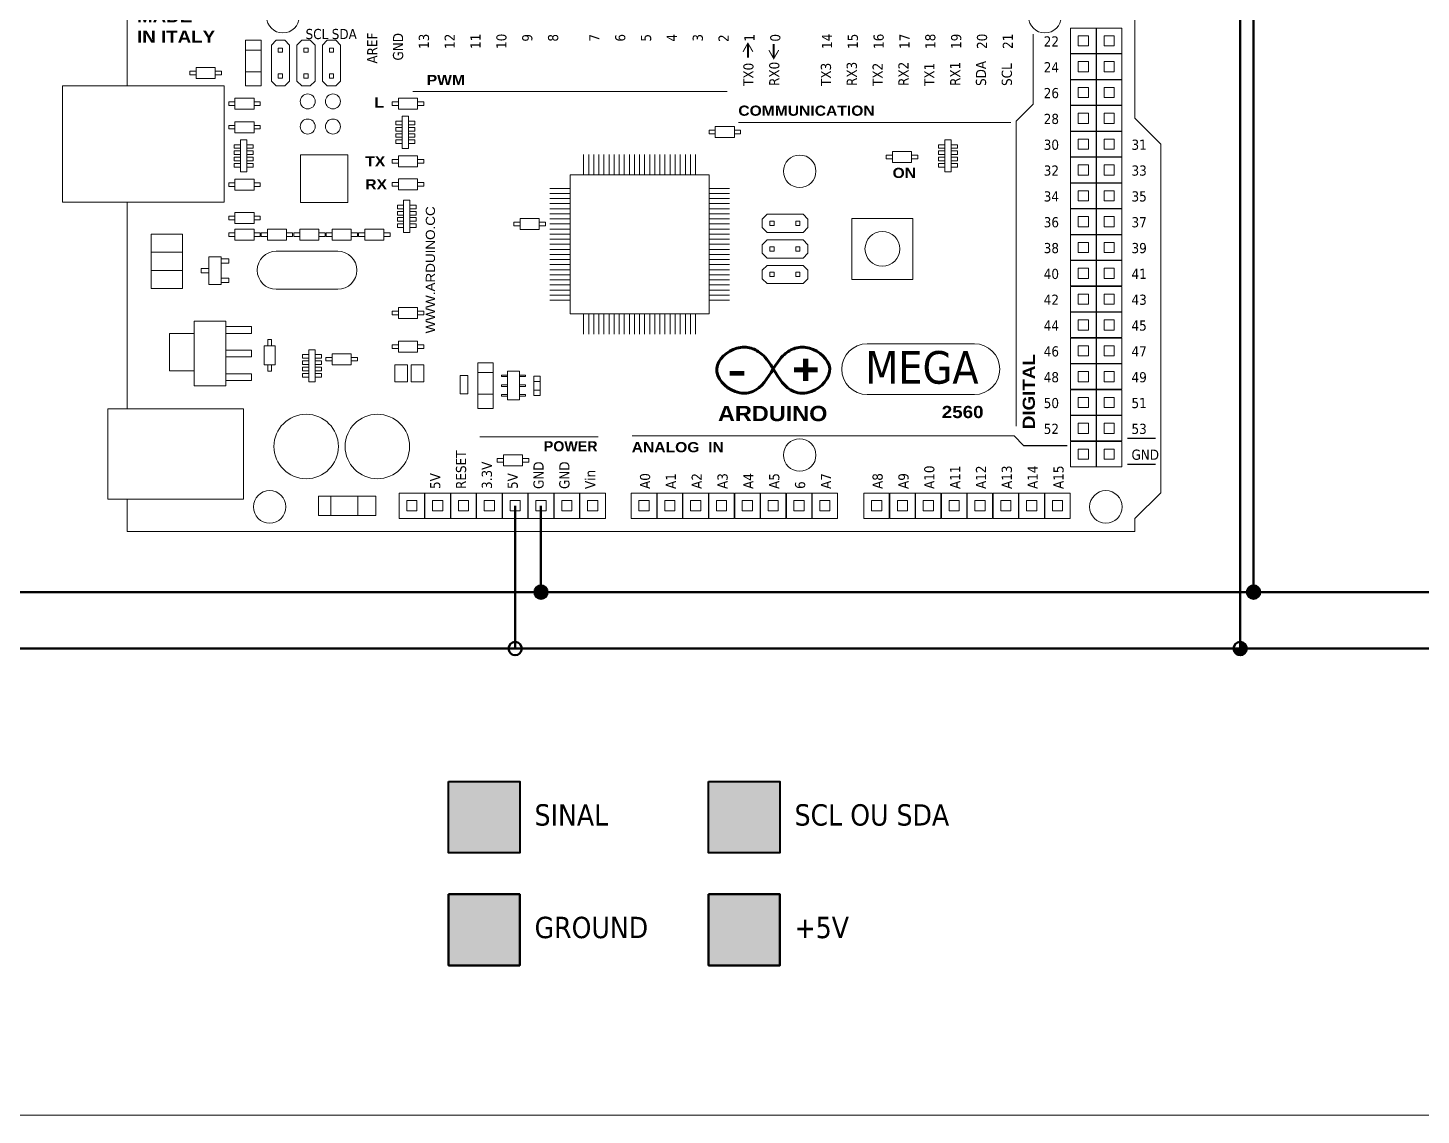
# Model space of a CAD drawing. Extents: x -201 to 3149, y -111 to 111.
# Drawn here: x 2436.8 to 2573.7, y -111 to -4.1 of the extents above; entities that cross this region are included whole.
import ezdxf

# ---------------------------------------------------------------- set-up
doc = ezdxf.new("R2010")
doc.units = 0
doc.linetypes.add('CONTINU', pattern=[0])
doc.layers.get('0').update_dxf_attribs({"lineweight": 9})
doc.layers.add('1', color=7, linetype='Continuous')
doc.layers.add('2', color=7, linetype='CONTINU')
for name, color, linetype, lineweight in [('contorno', 7, 'CONTINU', 30), ('fase_5V', 1, 'Continuous', 40), ('GND', 3, 'Continuous', 40), ('SCL_OR_SDA', 253, 'CONTINU', 40), ('SINAL', 5, 'Continuous', 40)]:
    doc.layers.add(name, color=color, linetype=linetype, lineweight=lineweight)
doc.styles.add('times 2', font='tahoma.ttf')
pattern_1 = [(0, (52.2634, 0), (0, 6.985), [5.08, -1.905]), (90, (52.2634, 0), (-6.985, 4e-16), [5.08, -1.905])]

msp = doc.modelspace()

# ---------------------------------------------------------------- hatches: boundary and pattern name
at = {"layer": 'fase_5V'}
h = msp.add_hatch(dxfattribs=at)
h.set_pattern_fill('ANGLE', color=256)
h.set_pattern_definition(pattern_1)
h.paths.add_polyline_path([(2484.68, -65.17), (2484.68, -64.51, 0.414214), (2484.03, -65.17)])
h.paths.add_polyline_path([(2485.33, -65.17, 0.414214), (2484.68, -64.51), (2484.68, -65.17)])
h.paths.add_polyline_path([(2484.03, -65.17, 1), (2485.33, -65.17)])
h = msp.add_hatch(dxfattribs=at)
h.set_pattern_fill('ANGLE', color=256)
h.set_pattern_definition(pattern_1)
h.paths.add_polyline_path([(2484.68, -65.17), (2484.68, -64.51, 0.414214), (2484.03, -65.17)])
h.paths.add_polyline_path([(2485.33, -65.17, 0.414214), (2484.68, -64.51), (2484.68, -65.17)])
h.paths.add_polyline_path([(2484.03, -65.17, 1), (2485.33, -65.17)])
h = msp.add_hatch(dxfattribs=at)
h.set_pattern_fill('ANGLE', color=256)
h.set_pattern_definition([(0, (0, 0), (0, 6.985), [5.08, -1.905]), (90, (0, 0), (-6.985, 4e-16), [5.08, -1.905])])
h.paths.add_polyline_path([(2555.95, -65.17), (2555.95, -64.51, 0.414214), (2555.3, -65.17)])
h = msp.add_hatch(color=256, dxfattribs=at)
h.dxf.hatch_style = 1
h.paths.add_polyline_path([(2556.61, -65.17, 0.414214), (2555.95, -64.51), (2555.95, -65.17)])
h.paths.add_polyline_path([(2555.3, -65.17, 1), (2556.61, -65.17)])
at = {"layer": 'fase_5V', "lineweight": 50}
h = msp.add_hatch(color=256, dxfattribs=at)
h.dxf.hatch_style = 1
h.paths.add_polyline_path([(2510.7, -89.32), (2503.7, -89.32), (2503.7, -96.32), (2510.7, -96.32)])
at = {"layer": 'GND', "lineweight": 50}
h = msp.add_hatch(color=256, dxfattribs=at)
h.dxf.hatch_style = 1
h.paths.add_polyline_path([(2487.87, -59.61), (2486.57, -59.61, 1)])
h.paths.add_polyline_path([(2487.22, -58.95), (2487.22, -59.61), (2487.87, -59.61, 0.414214)])
h.paths.add_polyline_path([(2487.22, -58.95, 0.414214), (2486.57, -59.61), (2487.22, -59.61)])
h = msp.add_hatch(color=256, dxfattribs=at)
h.dxf.hatch_style = 1
h.paths.add_polyline_path([(2557.27, -58.95), (2557.27, -59.61), (2557.92, -59.61, 0.414214)])
h.paths.add_polyline_path([(2557.92, -59.61), (2556.61, -59.61, 1)])
h.paths.add_polyline_path([(2557.27, -58.95, 0.414214), (2556.61, -59.61), (2557.27, -59.61)])
h = msp.add_hatch(color=256, dxfattribs=at)
h.dxf.hatch_style = 1
h.paths.add_polyline_path([(2485.14, -89.32), (2478.14, -89.32), (2478.14, -96.32), (2485.14, -96.32)])
at = {"layer": 'SCL_OR_SDA'}
h = msp.add_hatch(color=256, dxfattribs=at)
h.dxf.hatch_style = 1
h.paths.add_polyline_path([(2503.7, -78.25), (2503.7, -85.25), (2510.7, -85.25), (2510.7, -78.25)])
at = {"layer": 'SINAL'}
h = msp.add_hatch(color=256, dxfattribs=at)
h.dxf.hatch_style = 1
h.paths.add_polyline_path([(2485.14, -85.25), (2485.14, -78.25), (2478.14, -78.25), (2478.14, -85.25)])

# ---------------------------------------------------------------- linework, layer by layer
for p, q in [((2460.72, -5.82), (2461.2, -5.34)), ((2462.03, -5.34), (2462.51, -5.82)), ((2463.22, -5.82), (2463.7, -5.34)), ((2464.54, -5.34), (2465.02, -5.82)), ((2465.73, -5.82), (2466.21, -5.34)), ((2467.04, -5.34), (2467.52, -5.82)), ((2535.59, -11.64), (2535.59, -4.73)), ((2460.72, -9.36), (2460.72, -5.82)), ((2462.51, -5.82), (2462.51, -9.36)), ((2463.22, -9.36), (2463.22, -5.82)), ((2465.02, -5.82), (2465.02, -9.36)), ((2465.73, -9.36), (2465.73, -5.82)), ((2467.52, -5.82), (2467.52, -9.36)), ((2461.2, -9.84), (2460.72, -9.36)), ((2462.51, -9.36), (2462.03, -9.84)), ((2463.7, -9.84), (2463.22, -9.36)), ((2465.02, -9.36), (2464.54, -9.84)), ((2466.21, -9.84), (2465.73, -9.36)), ((2467.52, -9.36), (2467.04, -9.84)), ((2462.03, -9.84), (2461.2, -9.84)), ((2464.54, -9.84), (2463.7, -9.84)), ((2467.04, -9.84), (2466.21, -9.84)), ((2474.63, -10.38), (2505.52, -10.38)), ((2533.93, -13.29), (2535.59, -11.64)), ((2506.64, -13.43), (2533.42, -13.43)), ((2533.93, -43.31), (2533.93, -13.29)), ((2491.41, -18.57), (2491.41, -16.57)), ((2491.91, -18.57), (2491.91, -16.57)), ((2492.41, -18.57), (2492.41, -16.57)), ((2492.91, -18.57), (2492.91, -16.57)), ((2493.41, -18.57), (2493.41, -16.57)), ((2493.91, -18.57), (2493.91, -16.57)), ((2494.41, -18.57), (2494.41, -16.57)), ((2494.91, -18.57), (2494.91, -16.57)), ((2495.41, -18.57), (2495.41, -16.57)), ((2495.91, -18.57), (2495.91, -16.57)), ((2496.41, -18.57), (2496.41, -16.57)), ((2496.91, -18.57), (2496.91, -16.57)), ((2497.41, -18.57), (2497.41, -16.57)), ((2497.91, -18.57), (2497.91, -16.57)), ((2498.41, -18.57), (2498.41, -16.57)), ((2498.91, -18.57), (2498.91, -16.57)), ((2499.41, -18.57), (2499.41, -16.57)), ((2499.91, -18.57), (2499.91, -16.57)), ((2500.41, -18.57), (2500.41, -16.57)), ((2500.91, -18.57), (2500.91, -16.57)), ((2501.41, -18.57), (2501.41, -16.57)), ((2501.91, -18.57), (2501.91, -16.57)), ((2502.41, -18.57), (2502.41, -16.57)), ((2490.08, -19.91), (2488.08, -19.91)), ((2490.08, -20.41), (2488.08, -20.41)), ((2503.75, -19.91), (2505.75, -19.91)), ((2503.75, -20.41), (2505.75, -20.41)), ((2490.08, -20.91), (2488.08, -20.91)), ((2490.08, -21.41), (2488.08, -21.41)), ((2490.08, -21.91), (2488.08, -21.91)), ((2503.75, -20.91), (2505.75, -20.91)), ((2503.75, -21.41), (2505.75, -21.41)), ((2503.75, -21.91), (2505.75, -21.91)), ((2490.08, -22.41), (2488.08, -22.41)), ((2490.08, -22.91), (2488.08, -22.91)), ((2503.75, -22.41), (2505.75, -22.41)), ((2503.75, -22.91), (2505.75, -22.91)), ((2508.96, -22.94), (2509.44, -22.46)), ((2509.44, -22.46), (2512.98, -22.46)), ((2512.98, -22.46), (2513.46, -22.94)), ((2513.46, -22.94), (2513.46, -23.77)), ((2490.08, -23.41), (2488.08, -23.41)), ((2490.08, -23.91), (2488.08, -23.91)), ((2490.08, -24.41), (2488.08, -24.41)), ((2503.75, -23.41), (2505.75, -23.41)), ((2503.75, -23.91), (2505.75, -23.91)), ((2503.75, -24.41), (2505.75, -24.41)), ((2509.44, -24.25), (2508.96, -23.77)), ((2512.98, -24.25), (2509.44, -24.25)), ((2513.46, -23.77), (2512.98, -24.25)), ((2490.08, -24.91), (2488.08, -24.91)), ((2490.08, -25.41), (2488.08, -25.41)), ((2490.08, -25.91), (2488.08, -25.91)), ((2503.75, -24.91), (2505.75, -24.91)), ((2503.75, -25.41), (2505.75, -25.41)), ((2503.75, -25.91), (2505.75, -25.91)), ((2508.96, -25.45), (2509.44, -24.97)), ((2509.44, -24.97), (2512.98, -24.97)), ((2512.98, -24.97), (2513.46, -25.45)), ((2513.46, -25.45), (2513.46, -26.28)), ((2461.2, -26.09), (2467.25, -26.09)), ((2490.08, -26.41), (2488.08, -26.41)), ((2490.08, -26.91), (2488.08, -26.91)), ((2503.75, -26.41), (2505.75, -26.41)), ((2503.75, -26.91), (2505.75, -26.91)), ((2509.44, -26.76), (2508.96, -26.28)), ((2512.98, -26.76), (2509.44, -26.76)), ((2513.46, -26.28), (2512.98, -26.76)), ((2490.08, -27.41), (2488.08, -27.41)), ((2490.08, -27.91), (2488.08, -27.91)), ((2490.08, -28.41), (2488.08, -28.41)), ((2503.75, -27.41), (2505.75, -27.41)), ((2503.75, -27.91), (2505.75, -27.91)), ((2503.75, -28.41), (2505.75, -28.41)), ((2508.96, -27.96), (2509.44, -27.48)), ((2509.44, -27.48), (2512.98, -27.48)), ((2512.98, -27.48), (2513.46, -27.96)), ((2513.46, -27.96), (2513.46, -28.79)), ((2461.2, -29.83), (2467.25, -29.83)), ((2490.08, -28.91), (2488.08, -28.91)), ((2490.08, -29.41), (2488.08, -29.41)), ((2490.08, -29.91), (2488.08, -29.91)), ((2503.75, -28.91), (2505.75, -28.91)), ((2503.75, -29.41), (2505.75, -29.41)), ((2503.75, -29.91), (2505.75, -29.91)), ((2509.44, -29.27), (2508.96, -28.79)), ((2512.98, -29.27), (2509.44, -29.27)), ((2513.46, -28.79), (2512.98, -29.27)), ((2490.08, -30.41), (2488.08, -30.41)), ((2490.08, -30.91), (2488.08, -30.91)), ((2503.75, -30.41), (2505.75, -30.41)), ((2503.75, -30.91), (2505.75, -30.91)), ((2491.41, -32.24), (2491.41, -34.24)), ((2491.91, -32.24), (2491.91, -34.24)), ((2492.41, -32.24), (2492.41, -34.24)), ((2492.91, -32.24), (2492.91, -34.24)), ((2493.41, -32.24), (2493.41, -34.24)), ((2493.91, -32.24), (2493.91, -34.24)), ((2494.41, -32.24), (2494.41, -34.24)), ((2494.91, -32.24), (2494.91, -34.24)), ((2495.41, -32.24), (2495.41, -34.24)), ((2495.91, -32.24), (2495.91, -34.24)), ((2496.41, -32.24), (2496.41, -34.24)), ((2496.91, -32.24), (2496.91, -34.24)), ((2497.41, -32.24), (2497.41, -34.24)), ((2497.91, -32.24), (2497.91, -34.24)), ((2498.41, -32.24), (2498.41, -34.24)), ((2498.91, -32.24), (2498.91, -34.24)), ((2499.41, -32.24), (2499.41, -34.24)), ((2499.91, -32.24), (2499.91, -34.24)), ((2500.41, -32.24), (2500.41, -34.24)), ((2500.91, -32.24), (2500.91, -34.24)), ((2501.41, -32.24), (2501.41, -34.24)), ((2501.91, -32.24), (2501.91, -34.24)), ((2502.41, -32.24), (2502.41, -34.24)), ((2519.29, -35.19), (2529.82, -35.19)), ((2519.29, -40.19), (2529.82, -40.19)), ((2481.22, -44.33), (2492.85, -44.33)), ((2496.19, -44.26), (2533.72, -44.26)), ((2533.72, -44.26), (2534.66, -45.2))]:
    msp.add_line(p, q)
for points in [[(2318.88, 111.22), (2661.02, 111.22), (2661.02, -111.05), (2318.88, -111.05)], [(2458.18, -9.84), (2459.7, -9.84), (2459.7, -5.34), (2458.18, -5.34)], [(2461.2, -5.34), (2461.2, -5.34), (2462.03, -5.34), (2462.03, -5.34)], [(2463.7, -5.34), (2463.7, -5.34), (2464.54, -5.34), (2464.54, -5.34)], [(2466.21, -5.34), (2466.21, -5.34), (2467.04, -5.34), (2467.04, -5.34)], [(2458.18, -6.31), (2459.7, -6.31), (2459.7, -8.44), (2458.18, -8.44)], [(2461.4, -6.12), (2461.4, -6.53), (2461.82, -6.53), (2461.82, -6.12)], [(2463.91, -6.12), (2463.91, -6.53), (2464.33, -6.53), (2464.33, -6.12)], [(2466.42, -6.12), (2466.42, -6.53), (2466.84, -6.53), (2466.84, -6.12)], [(2453.32, -8.02), (2455.19, -8.02), (2455.19, -9.1), (2453.32, -9.1)], [(2453.32, -8.37), (2452.7, -8.37), (2452.7, -8.73), (2453.32, -8.73)], [(2455.19, -8.37), (2455.8, -8.37), (2455.8, -8.73), (2455.19, -8.73)], [(2461.4, -9.07), (2461.4, -8.65), (2461.82, -8.65), (2461.82, -9.07)], [(2463.91, -9.07), (2463.91, -8.65), (2464.33, -8.65), (2464.33, -9.07)], [(2466.42, -9.07), (2466.42, -8.65), (2466.84, -8.65), (2466.84, -9.07)], [(2457.14, -11.4), (2456.52, -11.4), (2456.52, -11.76), (2457.14, -11.76)], [(2457.14, -11.04), (2459.01, -11.04), (2459.01, -12.12), (2457.14, -12.12)], [(2459.01, -11.4), (2459.63, -11.4), (2459.63, -11.76), (2459.01, -11.76)], [(2473.21, -11.39), (2472.6, -11.39), (2472.6, -11.75), (2473.21, -11.75)], [(2473.21, -11.04), (2475.08, -11.04), (2475.08, -12.12), (2473.21, -12.12)], [(2475.08, -11.39), (2475.7, -11.39), (2475.7, -11.75), (2475.08, -11.75)], [(2457.14, -13.36), (2459.01, -13.36), (2459.01, -14.44), (2457.14, -14.44)], [(2473.57, -13.31), (2472.95, -13.31), (2472.95, -13.66), (2473.57, -13.66)], [(2473.57, -12.82), (2474.2, -12.82), (2474.2, -15.99), (2473.57, -15.99)], [(2474.2, -13.31), (2474.81, -13.31), (2474.81, -13.66), (2474.2, -13.66)], [(2457.14, -13.72), (2456.52, -13.72), (2456.52, -14.07), (2457.14, -14.07)], [(2459.01, -13.72), (2459.63, -13.72), (2459.63, -14.07), (2459.01, -14.07)], [(2473.57, -13.92), (2472.95, -13.92), (2472.95, -14.28), (2473.57, -14.28)], [(2473.57, -14.89), (2472.95, -14.89), (2472.95, -14.54), (2473.57, -14.54)], [(2474.2, -13.92), (2474.81, -13.92), (2474.81, -14.28), (2474.2, -14.28)], [(2474.2, -14.89), (2474.81, -14.89), (2474.81, -14.54), (2474.2, -14.54)], [(2504.35, -14.18), (2503.74, -14.18), (2503.74, -14.54), (2504.35, -14.54)], [(2504.35, -13.83), (2506.23, -13.83), (2506.23, -14.91), (2504.35, -14.91)], [(2506.23, -14.18), (2506.84, -14.18), (2506.84, -14.54), (2506.23, -14.54)], [(2457.68, -15.62), (2457.06, -15.62), (2457.06, -15.97), (2457.68, -15.97)], [(2457.68, -16.23), (2457.06, -16.23), (2457.06, -16.59), (2457.68, -16.59)], [(2457.68, -15.13), (2458.31, -15.13), (2458.31, -18.3), (2457.68, -18.3)], [(2458.31, -15.62), (2458.92, -15.62), (2458.92, -15.97), (2458.31, -15.97)], [(2458.31, -16.23), (2458.92, -16.23), (2458.92, -16.59), (2458.31, -16.59)], [(2473.57, -15.51), (2472.95, -15.51), (2472.95, -15.15), (2473.57, -15.15)], [(2474.2, -15.51), (2474.81, -15.51), (2474.81, -15.15), (2474.2, -15.15)], [(2521.76, -16.29), (2523.63, -16.29), (2523.63, -17.37), (2521.76, -17.37)], [(2526.91, -15.62), (2526.29, -15.62), (2526.29, -15.97), (2526.91, -15.97)], [(2526.91, -16.23), (2526.29, -16.23), (2526.29, -16.59), (2526.91, -16.59)], [(2526.91, -15.13), (2527.54, -15.13), (2527.54, -18.3), (2526.91, -18.3)], [(2527.54, -15.62), (2528.16, -15.62), (2528.16, -15.97), (2527.54, -15.97)], [(2527.54, -16.23), (2528.16, -16.23), (2528.16, -16.59), (2527.54, -16.59)], [(2457.68, -17.2), (2457.06, -17.2), (2457.06, -16.85), (2457.68, -16.85)], [(2457.68, -17.82), (2457.06, -17.82), (2457.06, -17.46), (2457.68, -17.46)], [(2458.31, -17.2), (2458.92, -17.2), (2458.92, -16.85), (2458.31, -16.85)], [(2458.31, -17.82), (2458.92, -17.82), (2458.92, -17.46), (2458.31, -17.46)], [(2463.57, -21.29), (2468.25, -21.29), (2468.25, -16.61), (2463.57, -16.61)], [(2473.21, -17.08), (2472.6, -17.08), (2472.6, -17.44), (2473.21, -17.44)], [(2473.21, -16.72), (2475.08, -16.72), (2475.08, -17.8), (2473.21, -17.8)], [(2475.08, -17.08), (2475.7, -17.08), (2475.7, -17.44), (2475.08, -17.44)], [(2521.76, -16.65), (2521.15, -16.65), (2521.15, -17.01), (2521.76, -17.01)], [(2523.63, -16.65), (2524.25, -16.65), (2524.25, -17.01), (2523.63, -17.01)], [(2526.91, -17.2), (2526.29, -17.2), (2526.29, -16.85), (2526.91, -16.85)], [(2526.91, -17.82), (2526.29, -17.82), (2526.29, -17.46), (2526.91, -17.46)], [(2527.54, -17.2), (2528.16, -17.2), (2528.16, -16.85), (2527.54, -16.85)], [(2527.54, -17.82), (2528.16, -17.82), (2528.16, -17.46), (2527.54, -17.46)], [(2457.14, -19.02), (2459.01, -19.02), (2459.01, -20.1), (2457.14, -20.1)], [(2473.21, -18.97), (2475.08, -18.97), (2475.08, -20.05), (2473.21, -20.05)], [(2490.08, -32.24), (2503.75, -32.24), (2503.75, -18.57), (2490.08, -18.57)], [(2457.14, -19.38), (2456.52, -19.38), (2456.52, -19.74), (2457.14, -19.74)], [(2459.01, -19.38), (2459.63, -19.38), (2459.63, -19.74), (2459.01, -19.74)], [(2473.21, -19.33), (2472.6, -19.33), (2472.6, -19.68), (2473.21, -19.68)], [(2475.08, -19.33), (2475.7, -19.33), (2475.7, -19.68), (2475.08, -19.68)], [(2473.71, -21.56), (2473.1, -21.56), (2473.1, -21.92), (2473.71, -21.92)], [(2473.71, -21.08), (2474.34, -21.08), (2474.34, -24.25), (2473.71, -24.25)], [(2474.34, -21.56), (2474.96, -21.56), (2474.96, -21.92), (2474.34, -21.92)], [(2457.14, -22.64), (2456.52, -22.64), (2456.52, -22.99), (2457.14, -22.99)], [(2457.14, -22.28), (2459.01, -22.28), (2459.01, -23.36), (2457.14, -23.36)], [(2459.01, -22.64), (2459.63, -22.64), (2459.63, -22.99), (2459.01, -22.99)], [(2473.71, -22.18), (2473.1, -22.18), (2473.1, -22.53), (2473.71, -22.53)], [(2473.71, -23.15), (2473.1, -23.15), (2473.1, -22.79), (2473.71, -22.79)], [(2474.34, -22.18), (2474.96, -22.18), (2474.96, -22.53), (2474.34, -22.53)], [(2474.34, -23.15), (2474.96, -23.15), (2474.96, -22.79), (2474.34, -22.79)], [(2485.16, -23.24), (2484.54, -23.24), (2484.54, -23.6), (2485.16, -23.6)], [(2485.16, -22.88), (2487.03, -22.88), (2487.03, -23.96), (2485.16, -23.96)], [(2487.03, -23.24), (2487.65, -23.24), (2487.65, -23.6), (2487.03, -23.6)], [(2508.96, -23.77), (2508.96, -23.77), (2508.96, -22.94), (2508.96, -22.94)], [(2509.73, -23.56), (2510.15, -23.56), (2510.15, -23.15), (2509.73, -23.15)], [(2512.68, -23.56), (2512.27, -23.56), (2512.27, -23.15), (2512.68, -23.15)], [(2517.78, -22.86), (2523.78, -22.86), (2523.78, -28.86), (2517.78, -28.86)], [(2448.89, -24.41), (2451.97, -24.41), (2451.97, -26.19), (2448.89, -26.19)], [(2457.14, -24.27), (2456.52, -24.27), (2456.52, -24.63), (2457.14, -24.63)], [(2457.14, -23.92), (2459.01, -23.92), (2459.01, -25), (2457.14, -25)], [(2459.01, -24.27), (2459.63, -24.27), (2459.63, -24.63), (2459.01, -24.63)], [(2460.33, -24.27), (2459.71, -24.27), (2459.71, -24.63), (2460.33, -24.63)], [(2460.33, -23.92), (2462.2, -23.92), (2462.2, -25), (2460.33, -25)], [(2462.2, -24.27), (2462.81, -24.27), (2462.81, -24.63), (2462.2, -24.63)], [(2463.52, -24.27), (2462.91, -24.27), (2462.91, -24.63), (2463.52, -24.63)], [(2463.52, -23.92), (2465.39, -23.92), (2465.39, -25), (2463.52, -25)], [(2465.39, -24.27), (2466.01, -24.27), (2466.01, -24.63), (2465.39, -24.63)], [(2466.7, -24.27), (2466.09, -24.27), (2466.09, -24.63), (2466.7, -24.63)], [(2466.7, -23.92), (2468.57, -23.92), (2468.57, -25), (2466.7, -25)], [(2468.57, -24.27), (2469.19, -24.27), (2469.19, -24.63), (2468.57, -24.63)], [(2469.9, -24.27), (2469.28, -24.27), (2469.28, -24.63), (2469.9, -24.63)], [(2469.9, -23.92), (2471.77, -23.92), (2471.77, -25), (2469.9, -25)], [(2471.77, -24.27), (2472.38, -24.27), (2472.38, -24.63), (2471.77, -24.63)], [(2473.71, -23.76), (2473.1, -23.76), (2473.1, -23.41), (2473.71, -23.41)], [(2474.34, -23.76), (2474.96, -23.76), (2474.96, -23.41), (2474.34, -23.41)], [(2508.96, -26.28), (2508.96, -26.28), (2508.96, -25.45), (2508.96, -25.45)], [(2509.73, -26.07), (2510.15, -26.07), (2510.15, -25.66), (2509.73, -25.66)], [(2512.68, -26.07), (2512.27, -26.07), (2512.27, -25.66), (2512.68, -25.66)], [(2448.89, -26.19), (2451.97, -26.19), (2451.97, -27.97), (2448.89, -27.97)], [(2454.58, -29.36), (2455.79, -29.36), (2455.79, -26.64), (2454.58, -26.64)], [(2456.54, -26.84), (2455.79, -26.84), (2455.79, -27.27), (2456.54, -27.27)], [(2448.89, -27.97), (2451.97, -27.97), (2451.97, -29.75), (2448.89, -29.75)], [(2454.58, -27.79), (2453.83, -27.79), (2453.83, -28.22), (2454.58, -28.22)], [(2456.54, -29.16), (2455.79, -29.16), (2455.79, -28.73), (2456.54, -28.73)], [(2508.96, -28.79), (2508.96, -28.79), (2508.96, -27.96), (2508.96, -27.96)], [(2509.73, -28.58), (2510.15, -28.58), (2510.15, -28.16), (2509.73, -28.16)], [(2512.68, -28.58), (2512.27, -28.58), (2512.27, -28.16), (2512.68, -28.16)], [(2473.21, -31.99), (2472.6, -31.99), (2472.6, -32.34), (2473.21, -32.34)], [(2473.21, -31.63), (2475.08, -31.63), (2475.08, -32.71), (2473.21, -32.71)], [(2475.08, -31.99), (2475.7, -31.99), (2475.7, -32.34), (2475.08, -32.34)], [(2453.13, -34.19), (2450.69, -34.19), (2450.69, -37.85), (2453.13, -37.85)], [(2453.13, -39.34), (2456.25, -39.34), (2456.25, -32.97), (2453.13, -32.97)], [(2456.25, -34.17), (2458.75, -34.17), (2458.75, -33.5), (2456.25, -33.5)], [(2460.02, -35.4), (2460.02, -37.27), (2461.1, -37.27), (2461.1, -35.4)], [(2460.38, -35.4), (2460.38, -34.78), (2460.73, -34.78), (2460.73, -35.4)], [(2473.21, -35.3), (2472.6, -35.3), (2472.6, -35.66), (2473.21, -35.66)], [(2473.21, -34.94), (2475.08, -34.94), (2475.08, -36.02), (2473.21, -36.02)], [(2475.08, -35.3), (2475.7, -35.3), (2475.7, -35.66), (2475.08, -35.66)], [(2456.25, -35.82), (2458.75, -35.82), (2458.75, -36.49), (2456.25, -36.49)], [(2464.39, -36.26), (2463.78, -36.26), (2463.78, -36.62), (2464.39, -36.62)], [(2464.39, -36.88), (2463.78, -36.88), (2463.78, -37.23), (2464.39, -37.23)], [(2464.39, -35.78), (2465.02, -35.78), (2465.02, -38.94), (2464.39, -38.94)], [(2465.02, -36.26), (2465.64, -36.26), (2465.64, -36.62), (2465.02, -36.62)], [(2465.02, -36.88), (2465.64, -36.88), (2465.64, -37.23), (2465.02, -37.23)], [(2466.7, -36.53), (2466.08, -36.53), (2466.08, -36.88), (2466.7, -36.88)], [(2466.7, -36.17), (2468.57, -36.17), (2468.57, -37.25), (2466.7, -37.25)], [(2468.57, -36.53), (2469.19, -36.53), (2469.19, -36.88), (2468.57, -36.88)], [(2456.25, -38.14), (2458.75, -38.14), (2458.75, -38.81), (2456.25, -38.81)], [(2460.38, -37.27), (2460.38, -37.88), (2460.73, -37.88), (2460.73, -37.27)], [(2464.39, -37.85), (2463.78, -37.85), (2463.78, -37.49), (2464.39, -37.49)], [(2464.39, -38.46), (2463.78, -38.46), (2463.78, -38.11), (2464.39, -38.11)], [(2465.02, -37.85), (2465.64, -37.85), (2465.64, -37.49), (2465.02, -37.49)], [(2465.02, -38.46), (2465.64, -38.46), (2465.64, -38.11), (2465.02, -38.11)], [(2472.87, -38.92), (2474.11, -38.92), (2474.11, -37.25), (2472.87, -37.25)], [(2474.45, -38.92), (2475.69, -38.92), (2475.69, -37.25), (2474.45, -37.25)], [(2479.27, -38.32), (2480.03, -38.32), (2480.03, -40.1), (2479.27, -40.1)], [(2481.01, -41.55), (2482.53, -41.55), (2482.53, -37.05), (2481.01, -37.05)], [(2481.01, -38.01), (2482.53, -38.01), (2482.53, -40.15), (2481.01, -40.15)], [(2483.93, -38.42), (2483.35, -38.42), (2483.35, -38.27), (2483.93, -38.27)], [(2483.93, -40.71), (2485.12, -40.71), (2485.12, -37.89), (2483.93, -37.89)], [(2485.12, -38.42), (2485.7, -38.42), (2485.7, -38.27), (2485.12, -38.27)], [(2483.93, -39.38), (2483.35, -39.38), (2483.35, -39.22), (2483.93, -39.22)], [(2485.12, -39.38), (2485.7, -39.38), (2485.7, -39.22), (2485.12, -39.22)], [(2486.53, -38.37), (2487.13, -38.37), (2487.13, -40.29), (2486.53, -40.29)], [(2486.53, -38.89), (2487.13, -38.89), (2487.13, -39.75), (2486.53, -39.75)], [(2483.93, -40.33), (2483.35, -40.33), (2483.35, -40.18), (2483.93, -40.18)], [(2485.12, -40.33), (2485.7, -40.33), (2485.7, -40.18), (2485.12, -40.18)], [(2483.52, -46.46), (2482.9, -46.46), (2482.9, -46.82), (2483.52, -46.82)], [(2483.52, -46.1), (2485.39, -46.1), (2485.39, -47.19), (2483.52, -47.19)], [(2485.39, -46.46), (2486.01, -46.46), (2486.01, -46.82), (2485.39, -46.82)], [(2470.99, -52.08), (2470.99, -50.18), (2465.36, -50.18), (2465.36, -52.08)], [(2466.57, -52.08), (2466.57, -50.18), (2469.23, -50.18), (2469.23, -52.08)]]:
    msp.add_lwpolyline(points, close=True)
at = {"color": 9}
for points in [[(2539.28, -6.65), (2541.78, -6.65), (2541.78, -4.15), (2539.28, -4.15)], [(2540.03, -5.9), (2541.03, -5.9), (2541.03, -4.9), (2540.03, -4.9)], [(2541.82, -6.65), (2541.82, -4.15), (2544.32, -4.15), (2544.32, -6.65)], [(2542.57, -5.9), (2542.57, -4.9), (2543.57, -4.9), (2543.57, -5.9)], [(2539.28, -9.19), (2541.78, -9.19), (2541.78, -6.69), (2539.28, -6.69)], [(2541.82, -9.19), (2541.82, -6.69), (2544.32, -6.69), (2544.32, -9.19)], [(2540.03, -8.44), (2541.03, -8.44), (2541.03, -7.44), (2540.03, -7.44)], [(2542.57, -8.44), (2542.57, -7.44), (2543.57, -7.44), (2543.57, -8.44)], [(2539.28, -11.73), (2541.78, -11.73), (2541.78, -9.23), (2539.28, -9.23)], [(2541.82, -11.73), (2541.82, -9.23), (2544.32, -9.23), (2544.32, -11.73)], [(2540.03, -10.98), (2541.03, -10.98), (2541.03, -9.98), (2540.03, -9.98)], [(2542.57, -10.98), (2542.57, -9.98), (2543.57, -9.98), (2543.57, -10.98)], [(2539.28, -14.27), (2541.78, -14.27), (2541.78, -11.77), (2539.28, -11.77)], [(2541.82, -14.27), (2541.82, -11.77), (2544.32, -11.77), (2544.32, -14.27)], [(2540.03, -13.52), (2541.03, -13.52), (2541.03, -12.52), (2540.03, -12.52)], [(2542.57, -13.52), (2542.57, -12.52), (2543.57, -12.52), (2543.57, -13.52)], [(2539.28, -16.81), (2541.78, -16.81), (2541.78, -14.31), (2539.28, -14.31)], [(2540.03, -16.06), (2541.03, -16.06), (2541.03, -15.06), (2540.03, -15.06)], [(2541.82, -16.81), (2541.82, -14.31), (2544.32, -14.31), (2544.32, -16.81)], [(2542.57, -16.06), (2542.57, -15.06), (2543.57, -15.06), (2543.57, -16.06)], [(2539.28, -19.35), (2541.78, -19.35), (2541.78, -16.85), (2539.28, -16.85)], [(2540.03, -18.6), (2541.03, -18.6), (2541.03, -17.6), (2540.03, -17.6)], [(2541.82, -19.35), (2541.82, -16.85), (2544.32, -16.85), (2544.32, -19.35)], [(2542.57, -18.6), (2542.57, -17.6), (2543.57, -17.6), (2543.57, -18.6)], [(2539.28, -21.89), (2541.78, -21.89), (2541.78, -19.39), (2539.28, -19.39)], [(2540.03, -21.14), (2541.03, -21.14), (2541.03, -20.14), (2540.03, -20.14)], [(2541.82, -21.89), (2541.82, -19.39), (2544.32, -19.39), (2544.32, -21.89)], [(2542.57, -21.14), (2542.57, -20.14), (2543.57, -20.14), (2543.57, -21.14)], [(2539.28, -24.43), (2541.78, -24.43), (2541.78, -21.93), (2539.28, -21.93)], [(2540.03, -23.68), (2541.03, -23.68), (2541.03, -22.68), (2540.03, -22.68)], [(2541.82, -24.43), (2541.82, -21.93), (2544.32, -21.93), (2544.32, -24.43)], [(2542.57, -23.68), (2542.57, -22.68), (2543.57, -22.68), (2543.57, -23.68)], [(2539.28, -26.97), (2541.78, -26.97), (2541.78, -24.47), (2539.28, -24.47)], [(2541.82, -26.97), (2541.82, -24.47), (2544.32, -24.47), (2544.32, -26.97)], [(2540.03, -26.22), (2541.03, -26.22), (2541.03, -25.22), (2540.03, -25.22)], [(2542.57, -26.22), (2542.57, -25.22), (2543.57, -25.22), (2543.57, -26.22)], [(2539.28, -29.51), (2541.78, -29.51), (2541.78, -27.01), (2539.28, -27.01)], [(2541.82, -29.51), (2541.82, -27.01), (2544.32, -27.01), (2544.32, -29.51)], [(2540.03, -28.76), (2541.03, -28.76), (2541.03, -27.76), (2540.03, -27.76)], [(2542.57, -28.76), (2542.57, -27.76), (2543.57, -27.76), (2543.57, -28.76)], [(2539.28, -32.05), (2541.78, -32.05), (2541.78, -29.55), (2539.28, -29.55)], [(2541.82, -32.05), (2541.82, -29.55), (2544.32, -29.55), (2544.32, -32.05)], [(2540.03, -31.3), (2541.03, -31.3), (2541.03, -30.3), (2540.03, -30.3)], [(2542.57, -31.3), (2542.57, -30.3), (2543.57, -30.3), (2543.57, -31.3)], [(2539.28, -34.59), (2541.78, -34.59), (2541.78, -32.09), (2539.28, -32.09)], [(2540.03, -33.84), (2541.03, -33.84), (2541.03, -32.84), (2540.03, -32.84)], [(2541.82, -34.59), (2541.82, -32.09), (2544.32, -32.09), (2544.32, -34.59)], [(2542.57, -33.84), (2542.57, -32.84), (2543.57, -32.84), (2543.57, -33.84)], [(2539.28, -37.13), (2541.78, -37.13), (2541.78, -34.63), (2539.28, -34.63)], [(2540.03, -36.38), (2541.03, -36.38), (2541.03, -35.38), (2540.03, -35.38)], [(2541.82, -37.13), (2541.82, -34.63), (2544.32, -34.63), (2544.32, -37.13)], [(2542.57, -36.38), (2542.57, -35.38), (2543.57, -35.38), (2543.57, -36.38)], [(2539.28, -39.67), (2541.78, -39.67), (2541.78, -37.17), (2539.28, -37.17)], [(2540.03, -38.92), (2541.03, -38.92), (2541.03, -37.92), (2540.03, -37.92)], [(2541.82, -39.67), (2541.82, -37.17), (2544.32, -37.17), (2544.32, -39.67)], [(2542.57, -38.92), (2542.57, -37.92), (2543.57, -37.92), (2543.57, -38.92)], [(2539.28, -42.21), (2541.78, -42.21), (2541.78, -39.71), (2539.28, -39.71)], [(2541.82, -42.21), (2541.82, -39.71), (2544.32, -39.71), (2544.32, -42.21)], [(2540.03, -41.46), (2541.03, -41.46), (2541.03, -40.46), (2540.03, -40.46)], [(2542.57, -41.46), (2542.57, -40.46), (2543.57, -40.46), (2543.57, -41.46)], [(2539.28, -44.75), (2541.78, -44.75), (2541.78, -42.25), (2539.28, -42.25)], [(2541.82, -44.75), (2541.82, -42.25), (2544.32, -42.25), (2544.32, -44.75)], [(2540.03, -44), (2541.03, -44), (2541.03, -43), (2540.03, -43)], [(2542.57, -44), (2542.57, -43), (2543.57, -43), (2543.57, -44)], [(2539.28, -47.29), (2541.78, -47.29), (2541.78, -44.79), (2539.28, -44.79)], [(2541.82, -47.29), (2541.82, -44.79), (2544.32, -44.79), (2544.32, -47.29)], [(2540.03, -46.54), (2541.03, -46.54), (2541.03, -45.54), (2540.03, -45.54)], [(2542.57, -46.54), (2542.57, -45.54), (2543.57, -45.54), (2543.57, -46.54)], [(2473.27, -52.37), (2475.77, -52.37), (2475.77, -49.87), (2473.27, -49.87)], [(2474.02, -51.62), (2475.02, -51.62), (2475.02, -50.62), (2474.02, -50.62)], [(2475.81, -52.37), (2478.31, -52.37), (2478.31, -49.87), (2475.81, -49.87)], [(2476.56, -51.62), (2477.56, -51.62), (2477.56, -50.62), (2476.56, -50.62)], [(2478.35, -52.37), (2480.85, -52.37), (2480.85, -49.87), (2478.35, -49.87)], [(2479.1, -51.62), (2480.1, -51.62), (2480.1, -50.62), (2479.1, -50.62)], [(2480.89, -52.37), (2483.39, -52.37), (2483.39, -49.87), (2480.89, -49.87)], [(2481.64, -51.62), (2482.64, -51.62), (2482.64, -50.62), (2481.64, -50.62)], [(2483.43, -52.37), (2485.93, -52.37), (2485.93, -49.87), (2483.43, -49.87)], [(2484.18, -51.62), (2485.18, -51.62), (2485.18, -50.62), (2484.18, -50.62)], [(2485.97, -52.37), (2488.47, -52.37), (2488.47, -49.87), (2485.97, -49.87)], [(2486.72, -51.62), (2487.72, -51.62), (2487.72, -50.62), (2486.72, -50.62)], [(2488.51, -52.37), (2491.01, -52.37), (2491.01, -49.87), (2488.51, -49.87)], [(2489.26, -51.62), (2490.26, -51.62), (2490.26, -50.62), (2489.26, -50.62)], [(2491.05, -52.37), (2493.55, -52.37), (2493.55, -49.87), (2491.05, -49.87)], [(2491.8, -51.62), (2492.8, -51.62), (2492.8, -50.62), (2491.8, -50.62)], [(2496.1, -52.37), (2498.6, -52.37), (2498.6, -49.87), (2496.1, -49.87)], [(2496.85, -51.62), (2497.85, -51.62), (2497.85, -50.62), (2496.85, -50.62)], [(2498.64, -52.37), (2501.14, -52.37), (2501.14, -49.87), (2498.64, -49.87)], [(2499.39, -51.62), (2500.39, -51.62), (2500.39, -50.62), (2499.39, -50.62)], [(2501.18, -52.37), (2503.68, -52.37), (2503.68, -49.87), (2501.18, -49.87)], [(2501.93, -51.62), (2502.93, -51.62), (2502.93, -50.62), (2501.93, -50.62)], [(2503.72, -52.37), (2506.22, -52.37), (2506.22, -49.87), (2503.72, -49.87)], [(2504.47, -51.62), (2505.47, -51.62), (2505.47, -50.62), (2504.47, -50.62)], [(2506.26, -52.37), (2508.76, -52.37), (2508.76, -49.87), (2506.26, -49.87)], [(2507.01, -51.62), (2508.01, -51.62), (2508.01, -50.62), (2507.01, -50.62)], [(2508.8, -52.37), (2511.3, -52.37), (2511.3, -49.87), (2508.8, -49.87)], [(2509.55, -51.62), (2510.55, -51.62), (2510.55, -50.62), (2509.55, -50.62)], [(2511.34, -52.37), (2513.84, -52.37), (2513.84, -49.87), (2511.34, -49.87)], [(2512.09, -51.62), (2513.09, -51.62), (2513.09, -50.62), (2512.09, -50.62)], [(2513.88, -52.37), (2516.38, -52.37), (2516.38, -49.87), (2513.88, -49.87)], [(2514.63, -51.62), (2515.63, -51.62), (2515.63, -50.62), (2514.63, -50.62)], [(2518.96, -52.37), (2521.46, -52.37), (2521.46, -49.87), (2518.96, -49.87)], [(2519.71, -51.62), (2520.71, -51.62), (2520.71, -50.62), (2519.71, -50.62)], [(2521.5, -52.37), (2524, -52.37), (2524, -49.87), (2521.5, -49.87)], [(2522.25, -51.62), (2523.25, -51.62), (2523.25, -50.62), (2522.25, -50.62)], [(2524.04, -52.37), (2526.54, -52.37), (2526.54, -49.87), (2524.04, -49.87)], [(2524.79, -51.62), (2525.79, -51.62), (2525.79, -50.62), (2524.79, -50.62)], [(2526.58, -52.37), (2529.08, -52.37), (2529.08, -49.87), (2526.58, -49.87)], [(2527.33, -51.62), (2528.33, -51.62), (2528.33, -50.62), (2527.33, -50.62)], [(2529.12, -52.37), (2531.62, -52.37), (2531.62, -49.87), (2529.12, -49.87)], [(2529.87, -51.62), (2530.87, -51.62), (2530.87, -50.62), (2529.87, -50.62)], [(2531.66, -52.37), (2534.16, -52.37), (2534.16, -49.87), (2531.66, -49.87)], [(2532.41, -51.62), (2533.41, -51.62), (2533.41, -50.62), (2532.41, -50.62)], [(2534.2, -52.37), (2536.7, -52.37), (2536.7, -49.87), (2534.2, -49.87)], [(2534.95, -51.62), (2535.95, -51.62), (2535.95, -50.62), (2534.95, -50.62)], [(2536.74, -52.37), (2539.24, -52.37), (2539.24, -49.87), (2536.74, -49.87)], [(2537.49, -51.62), (2538.49, -51.62), (2538.49, -50.62), (2537.49, -50.62)]]:
    msp.add_lwpolyline(points, close=True, dxfattribs=at)
at = {"const_width": 0.1}
for points in [[(2507.51, -7.07), (2507.51, -5.72), (2507.08, -6.48)], [(2507.61, -7.07), (2507.61, -5.72), (2508.05, -6.48)], [(2510.05, -5.72), (2510.05, -7.07), (2509.62, -6.31)], [(2510.15, -5.72), (2510.15, -7.07), (2510.59, -6.31)]]:
    msp.add_lwpolyline(points, dxfattribs=at)
for centre, radius in [((2464.29, -11.36), 0.737), ((2466.77, -11.36), 0.737), ((2464.29, -13.83), 0.737), ((2466.77, -13.83), 0.737), ((2520.78, -25.86), 1.71), ((2464.14, -45.29), 3.17), ((2471.14, -45.29), 3.17)]:
    msp.add_circle(centre, radius)
for centre, radius, start, end in [((2461.2, -27.96), 1.87, 90, 270), ((2467.25, -27.96), 1.87, 270, 90), ((2519.29, -37.69), 2.5, 90, 270), ((2529.82, -37.69), 2.5, 270, 90)]:
    msp.add_arc(centre, radius, start, end)
at = {"lineweight": 106}
for points in [[(2510.05, -37.65), (2508.95, -36.24), (2507.89, -35.63), (2506.48, -35.63), (2504.5, -37.61), (2506.31, -39.89), (2508.03, -39.89), (2510.05, -37.65)], [(2510.05, -37.65), (2511.15, -36.24), (2512.22, -35.63), (2513.62, -35.63), (2515.6, -37.61), (2513.8, -39.89), (2512.08, -39.89), (2510.05, -37.65)]]:
    msp.add_spline(points, degree=3, dxfattribs=at)
at = {"layer": '1', "linetype": 'Continuous', "lineweight": 15}
for centre in [(2461.85, -3.03), (2536.75, -3.03), (2512.65, -18.23), (2512.65, -46.13), (2460.55, -51.23), (2542.75, -51.23)]:
    msp.add_circle(centre, 1.6, dxfattribs=at)
at = {"layer": '2'}
for p, q in [((2544.89, -44.48), (2547.64, -44.48)), ((2534.66, -45.2), (2538.94, -45.2)), ((2544.89, -47.02), (2547.64, -47.02))]:
    msp.add_line(p, q, dxfattribs=at)
at = {"layer": 'contorno', "linetype": 'Continuous', "lineweight": 15}
for points in [[(2446.55, -9.84), (2446.55, -0.43), (2446.55, -0.43), (2543.07, -0.32), (2543.07, -0.32), (2545.61, -2.86), (2545.61, -2.86), (2545.61, -13.02), (2545.61, -13.02), (2548.15, -15.56), (2548.15, -15.56), (2548.15, -49.85)], [(2446.55, -41.59), (2446.55, -21.27)], [(2446.55, -53.66), (2446.55, -50.48)], [(2545.61, -53.66), (2545.61, -52.39), (2548.15, -49.85)], [(2545.61, -53.66), (2545.61, -53.66), (2446.55, -53.66)]]:
    msp.add_lwpolyline(points, dxfattribs=at)
for points in [[(2440.2, -21.27), (2456.08, -21.27), (2456.08, -9.84), (2440.2, -9.84)], [(2444.65, -50.48), (2457.98, -50.48), (2457.98, -41.59), (2444.65, -41.59)]]:
    msp.add_lwpolyline(points, close=True, dxfattribs=at)
at = {"layer": 'fase_5V', "lineweight": 50}
for points in [[(2538.94, 35.21), (2538.94, 12.77), (2555.95, 12.77), (2555.95, -65.17)], [(2484.68, -51.12), (2484.68, -65.17)], [(2344.89, -65.17), (2640.56, -65.17)], [(2503.7, -89.32), (2510.7, -89.32), (2510.7, -96.32), (2503.7, -96.32), (2503.7, -89.32)]]:
    msp.add_lwpolyline(points, dxfattribs=at)
for centre in [(2484.68, -65.17), (2555.95, -65.17)]:
    msp.add_circle(centre, 0.652, dxfattribs=at)
at = {"layer": 'GND', "lineweight": 50}
for points in [[(2542.04, 35.21), (2542.04, 14.68), (2557.27, 14.68), (2557.27, -59.61)], [(2487.22, -51.12), (2487.22, -59.61)], [(2347.43, -59.61), (2643.1, -59.61)], [(2478.14, -89.32), (2485.14, -89.32), (2485.14, -96.32), (2478.14, -96.32), (2478.14, -89.32)]]:
    msp.add_lwpolyline(points, dxfattribs=at)
for centre in [(2487.22, -59.61), (2557.27, -59.61)]:
    msp.add_circle(centre, 0.652, dxfattribs=at)
at = {"layer": 'SCL_OR_SDA'}
msp.add_lwpolyline([(2503.7, -78.25), (2510.7, -78.25), (2510.7, -85.25), (2503.7, -85.25), (2503.7, -78.25)], dxfattribs=at)
at = {"layer": 'SINAL'}
msp.add_lwpolyline([(2478.14, -78.25), (2485.14, -78.25), (2485.14, -85.25), (2478.14, -85.25), (2478.14, -78.25)], dxfattribs=at)

# ---------------------------------------------------------------- texts
at = {"width": 1.1}
msp.add_text('WWW.ARDUINO.CC', height=0.9, rotation=90, dxfattribs=at).set_placement((2476.8, -34.17))
at = {"attachment_point": 1}
for s, width, insert, char_height in [('{\\fArial|b1|i0|c0|p34;\\W1.1;MADE\\PIN ITALY}', 9.5124, (2447.51, -2.39), 1.2), ('{\\fArial|b1|i0|c0|p34;\\W1.1;PWM}', 9.5124, (2475.99, -8.75), 1), ('{\\fArial|b1|i0|c0|p34;\\W1.1;L}', 9.5124, (2470.85, -10.97), 1), ('{\\fArial|b1|i0|c0|p34;\\W1.1;COMMUNICATION}', 9.5124, (2506.62, -11.77), 1), ('{\\fArial|b1|i0|c0|p34;\\W1.1;TX}', 9.5124, (2469.95, -16.75), 1), ('{\\fArial|b1|i0|c0|p34;\\W1.1;RX}', 9.5124, (2469.95, -19.02), 1), ('{\\fArial|b1|i0|c0|p34;\\W1.1;ON}', 9.5124, (2521.78, -17.89), 1), ('{\\fArial|b1|i0|c0|p34;\\W1.1;+}', 9.5124, (2511.9, -36.2), 3), ('{\\fArial|b1|i0|c0|p34;\\W1.1;ARDUINO}', 9.5124, (2504.62, -41.3), 1.5), ('{\\fArial|b1|i0|c0|p34;\\W1.1;2560}', 9.5124, (2526.62, -41.3), 1.2), ('{\\fArial|b1|i0|c0|p34;POWER}', 5.4189, (2487.5, -44.77), 1), ('{\\fArial|b1|i0|c0|p34;\\W1.1;ANALOG  IN}', 9.5124, (2496.14, -44.86), 1)]:
    msp.add_mtext_dynamic_manual_height_columns(s, width=width, gutter_width=1, heights=[0], dxfattribs=dict(at, insert=insert, char_height=char_height))
at = {"color": 135, "true_color": 0x39aca1, "insert": (2519.09, -35.91), "char_height": 3.2, "attachment_point": 1, "style": 'times 2'}
msp.add_mtext_dynamic_manual_height_columns('MEGA', width=5.5156, gutter_width=5, heights=[0], dxfattribs=at)
at = {"insert": (2534.57, -43.59), "char_height": 1.2, "attachment_point": 1, "rotation": 90}
msp.add_mtext_dynamic_manual_height_columns('{\\fArial|b1|i0|c0|p34;\\W1.1;DIGITAL}', width=9.5124, gutter_width=1, heights=[0], dxfattribs=at)
at = {"lineweight": 211, "insert": (2505.52, -35.65), "char_height": 4, "attachment_point": 1}
msp.add_mtext_dynamic_manual_height_columns('{\\W1.1;-}', width=9.5124, gutter_width=1, heights=[0], dxfattribs=at)
at = {"layer": '2', "style": 'times 2'}
for s, height, p in [('SCL', 1, (2464.08, -5.23)), ('SDA', 1, (2466.65, -5.23)), ('22', 1, (2536.64, -5.96)), ('24', 1, (2536.64, -8.5)), ('26', 1, (2536.64, -11.04)), ('28', 1, (2536.64, -13.58)), ('30', 1, (2536.64, -16.12)), ('31', 1, (2545.27, -16.12)), ('32', 1, (2536.64, -18.66)), ('33', 1, (2545.27, -18.66)), ('34', 1, (2536.64, -21.2)), ('35', 1, (2545.27, -21.2)), ('36', 1, (2536.64, -23.74)), ('37', 1, (2545.27, -23.74)), ('38', 1, (2536.64, -26.28)), ('39', 1, (2545.27, -26.28)), ('40', 1, (2536.64, -28.82)), ('41', 1, (2545.27, -28.82)), ('42', 1, (2536.64, -31.36)), ('43', 1, (2545.27, -31.36)), ('44', 1, (2536.64, -33.9)), ('45', 1, (2545.27, -33.9)), ('46', 1, (2536.64, -36.44)), ('47', 1, (2545.27, -36.44)), ('48', 1, (2536.64, -38.98)), ('49', 1, (2545.27, -38.98)), ('50', 1, (2536.64, -41.52)), ('51', 1, (2545.27, -41.52)), ('52', 1, (2536.64, -44.06)), ('53', 1, (2545.27, -44.06)), ('GND', 1, (2545.27, -46.6)), ('SINAL', 2.1, (2486.59, -82.57)), ('SCL OU SDA', 2.1, (2512.15, -82.57)), ('GROUND', 2.1, (2486.59, -93.64)), ('+5V', 2.1, (2512.15, -93.64))]:
    msp.add_text(s, height=height, dxfattribs=at).set_placement(p)
for s, p in [('AREF', (2471.13, -7.64)), ('GND', (2473.67, -7.34)), ('13', (2476.21, -6.2)), ('12', (2478.75, -6.2)), ('11', (2481.29, -6.2)), ('10', (2483.83, -6.2)), ('9', (2486.37, -5.48)), ('8', (2488.91, -5.48)), ('7', (2492.97, -5.48)), ('6', (2495.51, -5.48)), ('5', (2498.05, -5.48)), ('4', (2500.59, -5.48)), ('3', (2503.13, -5.48)), ('2', (2505.67, -5.52)), ('1', (2508.21, -5.48)), ('0', (2510.75, -5.48)), ('14', (2515.83, -6.2)), ('15', (2518.37, -6.2)), ('16', (2520.91, -6.2)), ('17', (2523.45, -6.2)), ('18', (2525.99, -6.2)), ('19', (2528.53, -6.2)), ('20', (2531.07, -6.2)), ('21', (2533.61, -6.2)), ('TX0', (2508.11, -9.84)), ('RX0', (2510.65, -9.84)), ('TX3', (2515.73, -9.84)), ('RX3', (2518.27, -9.84)), ('TX2', (2520.81, -9.84)), ('RX2', (2523.35, -9.84)), ('TX1', (2525.89, -9.84)), ('RX1', (2528.43, -9.84)), ('SDA', (2530.97, -9.84)), ('SCL', (2533.51, -9.84)), ('RESET', (2479.86, -49.47)), ('5V', (2477.32, -49.47)), ('3.3V', (2482.4, -49.47)), ('5V', (2484.94, -49.47)), ('GND', (2487.48, -49.47)), ('GND', (2490.02, -49.47)), ('Vin', (2492.56, -49.47)), ('A10', (2525.89, -49.47)), ('A11', (2528.43, -49.47)), ('A12', (2530.97, -49.47)), ('A13', (2533.51, -49.47)), ('A14', (2536.05, -49.47)), ('A15', (2538.59, -49.47)), ('A0', (2497.95, -49.47)), ('A1', (2500.49, -49.47)), ('A2', (2503.03, -49.47)), ('A3', (2505.57, -49.47)), ('A4', (2508.11, -49.47)), ('A5', (2510.65, -49.47)), ('6', (2513.19, -49.47)), ('A7', (2515.73, -49.47)), ('A8', (2520.81, -49.47)), ('A9', (2523.35, -49.47))]:
    msp.add_text(s, height=1, rotation=90, dxfattribs=at).set_placement(p)

doc.saveas('drawing.dxf')
